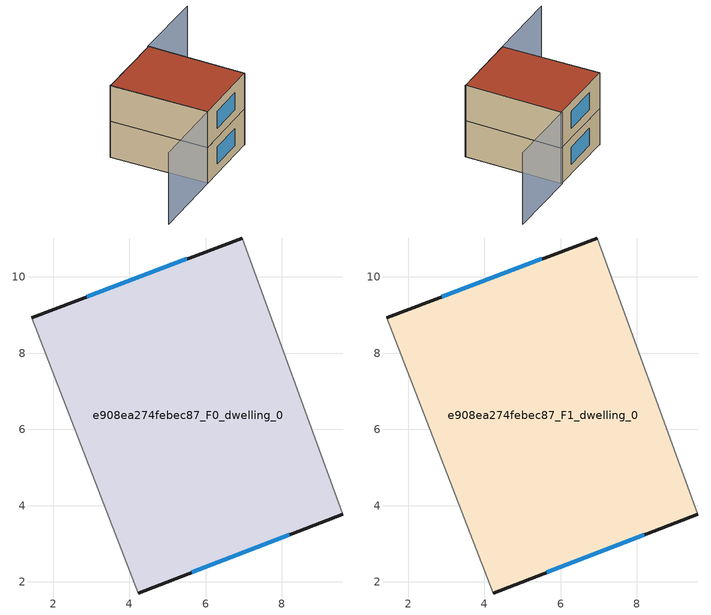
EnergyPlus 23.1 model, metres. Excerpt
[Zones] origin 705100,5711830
e908ea274febec87_F0_dwelling_0
 floor ground (EU_floor_Construction): 6.96,11.02 9.6,3.78 4.23,1.71 1.44,8.92 z0
 wall outside (EU_wall_Construction): 6.96,11.02 1.44,8.92 / 4.23,1.71 9.6,3.78 z0:3
 wall adiabatic (EU_wall_Construction): 9.6,3.78 6.96,11.02 / 1.44,8.92 4.23,1.71 z0:3
 window (EU_Window_Construction): 5.51,10.47 2.89,9.48 / 5.64,2.25 8.19,3.23 z0.79:2.21
e908ea274febec87_F1_dwelling_0
 floor to e908ea274febec87_F0_dwelling_0 (EU_floor_Construction): 6.96,11.02 9.6,3.78 4.23,1.71 1.44,8.92 z3
 wall outside (EU_wall_Construction): 6.96,11.02 1.44,8.92 / 4.23,1.71 9.6,3.78 z3:6
 wall adiabatic (EU_wall_Construction): 9.6,3.78 6.96,11.02 / 1.44,8.92 4.23,1.71 z3:6
 window (EU_Window_Construction): 5.51,10.47 2.89,9.48 / 5.64,2.25 8.19,3.23 z3.79:5.21
 roof outside (EU_roof_Construction): 9.6,3.78 6.96,11.02 1.44,8.92 4.23,1.71 z6
shading: 1.45,8.94 4.23,1.71 / 4.23,1.71 -1.46,-0.48 / 9.6,3.76 6.9,11.06 / 6.9,11.06 12.6,13.17 z0:6
[Building]
EU S2 Campaign: North Axis=0; Terrain=City; Solar Distribution=FullExterior
[Site:Location]
London: Latitude=51.5; Longitude=-0.5; Time Zone=0; Elevation=25
[SizingPeriod:WeatherFileDays]
AnnualSizingPeriod: Begin Month=1; Begin Day of Month=1; End Month=12; End Day of Month=31; Day of Week for Start Day=Monday; Use Weather File Daylight Saving Period=No; Use Weather File Rain and Snow Indicators=No
[MATERIAL]
EU_InternalMass_Material: Roughness=MediumRough; Thickness=0.1; Conductivity=1; Density=1800; Specific Heat=900; Thermal Absorptance=0.9; Solar Absorptance=0.7; Visible Absorptance=0.7
[MATERIAL:NOMASS] Roughness=MediumRough; Thermal Absorptance=0.9; Solar Absorptance=0.7; Visible Absorptance=0.7
Name | Thermal Resistance
EU_wall_NoMass | 0.555556
EU_roof_NoMass | 0.510204
EU_floor_NoMass | 1.68919
[WINDOWMATERIAL:SIMPLEGLAZINGSYSTEM]
EU_Window_SimpleGlazing: UFactor=3.96; Solar Heat Gain Coefficient=0.85; Visible Transmittance=0.85
[CONSTRUCTION]
EU_wall_Construction: EU_wall_NoMass
EU_roof_Construction: EU_roof_NoMass
EU_floor_Construction: EU_floor_NoMass
EU_Window_Construction: EU_Window_SimpleGlazing
EU_InternalMass_Construction: EU_InternalMass_Material
[ZONE] Type=1; Multiplier=1; Ceiling Height=autocalculate; Floor Area=autocalculate; Part of Total Floor Area=Yes
Name | Volume
e908ea274febec87_F0_dwelling_0 | 135.048
e908ea274febec87_F1_dwelling_0 | 135.049
[INTERNALMASS] Construction=EU_InternalMass_Construction; Surface Area=45.0164
Name | Zone or ZoneList
e908ea274febec87_F0_dwelling_0_EU_InternalMass | e908ea274febec87_F0_dwelling_0
e908ea274febec87_F1_dwelling_0_EU_InternalMass | e908ea274febec87_F1_dwelling_0
[OTHEREQUIPMENT] Fuel Type=Electricity; Design Level Calculation Method=Watts/Area; Power per Zone Floor Area=1; Fraction Latent=0; Fraction Radiant=0; Fraction Lost=0; Carbon Dioxide Generation Rate=0; EndUse Subcategory=EU_Step8_InternalGains
Name | Zone or ZoneList or Space or SpaceList | Schedule
EU_Step8_InternalGain_e908ea274febec87_F0_dwelling_0_f000 | e908ea274febec87_F0_dwelling_0 | EU_Step8_GainSchedule_e908ea274febec87_F0_dwelling_0_f000
EU_Step8_InternalGain_e908ea274febec87_F1_dwelling_0_f000 | e908ea274febec87_F1_dwelling_0 | EU_Step8_GainSchedule_e908ea274febec87_F1_dwelling_0_f000
[ZONEVENTILATION:DESIGNFLOWRATE] Schedule=EU_AlwaysOn; Design Flow Rate Calculation Method=AirChanges/Hour; Air Changes per Hour=0.48; Ventilation Type=Natural; Fan Pressure Rise=0; Fan Total Efficiency=1; Constant Term Coefficient=1; Temperature Term Coefficient=0; Velocity Term Coefficient=0; Velocity Squared Term Coefficient=0; Minimum Indoor Temperature=-100; Maximum Indoor Temperature=100; Delta Temperature=-100; Minimum Outdoor Temperature=-100; Maximum Outdoor Temperature=100; Maximum Wind Speed=40
Name | Zone or ZoneList or Space or SpaceList
EU_ConstantAir_e908ea274febec87_F0_dwelling_0 | e908ea274febec87_F0_dwelling_0
EU_ConstantAir_e908ea274febec87_F1_dwelling_0 | e908ea274febec87_F1_dwelling_0
[HVACTEMPLATE:THERMOSTAT] Constant Heating Setpoint=20; Constant Cooling Setpoint=50
EU_HeatOnly_e908ea274febec87_F0_dwelling_0; EU_HeatOnly_e908ea274febec87_F1_dwelling_0
[HVACTEMPLATE:ZONE:IDEALLOADSAIRSYSTEM] System Availability Schedule=EU_AlwaysOn; Maximum Heating Supply Air Temperature=50; Minimum Cooling Supply Air Temperature=13; Maximum Heating Supply Air Humidity Ratio=0.0156; Minimum Cooling Supply Air Humidity Ratio=0.0077; Heating Limit=NoLimit; Cooling Limit=NoLimit; Heating Availability Schedule=EU_AlwaysOn; Cooling Availability Schedule=EU_CoolingOff; Dehumidification Control Type=ConstantSensibleHeatRatio; Cooling Sensible Heat Ratio=0.7; Dehumidification Setpoint=60; Humidification Control Type=None; Humidification Setpoint=30; Outdoor Air Method=None; Outdoor Air Flow Rate per Person=0.00944; Outdoor Air Flow Rate per Zone Floor Area=0; Outdoor Air Flow Rate per Zone=0; Demand Controlled Ventilation Type=None; Outdoor Air Economizer Type=NoEconomizer; Heat Recovery Type=None; Sensible Heat Recovery Effectiveness=0.7; Latent Heat Recovery Effectiveness=0.65
Name | Template Thermostat
e908ea274febec87_F0_dwelling_0 | EU_HeatOnly_e908ea274febec87_F0_dwelling_0
e908ea274febec87_F1_dwelling_0 | EU_HeatOnly_e908ea274febec87_F1_dwelling_0
[SIZING:ZONE] Zone Cooling Design Supply Air Temperature Input Method=SupplyAirTemperature; Zone Cooling Design Supply Air Temperature=13; Zone Heating Design Supply Air Temperature Input Method=SupplyAirTemperature; Zone Heating Design Supply Air Temperature=50; Zone Cooling Design Supply Air Humidity Ratio=0.008; Zone Heating Design Supply Air Humidity Ratio=0.008; Cooling Design Air Flow Method=DesignDay; Cooling Design Air Flow Rate=0; Cooling Minimum Air Flow per Zone Floor Area=0.000762; Cooling Minimum Air Flow=0; Cooling Minimum Air Flow Fraction=0.2; Heating Design Air Flow Method=DesignDay; Heating Design Air Flow Rate=0; Heating Maximum Air Flow per Zone Floor Area=0.002032; Heating Maximum Air Flow=0.141576; Heating Maximum Air Flow Fraction=0.3; Account for Dedicated Outdoor Air System=No; Dedicated Outdoor Air System Control Strategy=NeutralSupplyAir; Dedicated Outdoor Air Low Setpoint Temperature for Design=autosize; Dedicated Outdoor Air High Setpoint Temperature for Design=autosize; Zone Load Sizing Method=Sensible Load Only No Latent Load; Zone Latent Cooling Design Supply Air Humidity Ratio Input Method=HumidityRatioDifference; Zone Cooling Design Supply Air Humidity Ratio Difference=0.005; Zone Latent Heating Design Supply Air Humidity Ratio Input Method=HumidityRatioDifference; Zone Humidification Design Supply Air Humidity Ratio Difference=0.005
e908ea274febec87_F0_dwelling_0; e908ea274febec87_F1_dwelling_0
[SCHEDULE:CONSTANT]
Name | Hourly Value
EU_AlwaysOn | 1
EU_CoolingOff | 0
[SCHEDULE:FILE] Column Number=1; Rows to Skip at Top=0; Number of Hours of Data=8760; Column Separator=Comma; Interpolate to Timestep=No; Minutes per Item=60; Adjust Schedule for Daylight Savings=Yes
Name | File
EU_Step8_GainSchedule_e908ea274febec87_F0_dwelling_0_f000 | ../../schedules/e908ea274febec87/e908ea274febec87_F0_dwelling_0_f000_gain.csv
EU_Step8_GainSchedule_e908ea274febec87_F1_dwelling_0_f000 | ../../schedules/e908ea274febec87/e908ea274febec87_F1_dwelling_0_f000_gain.csv
